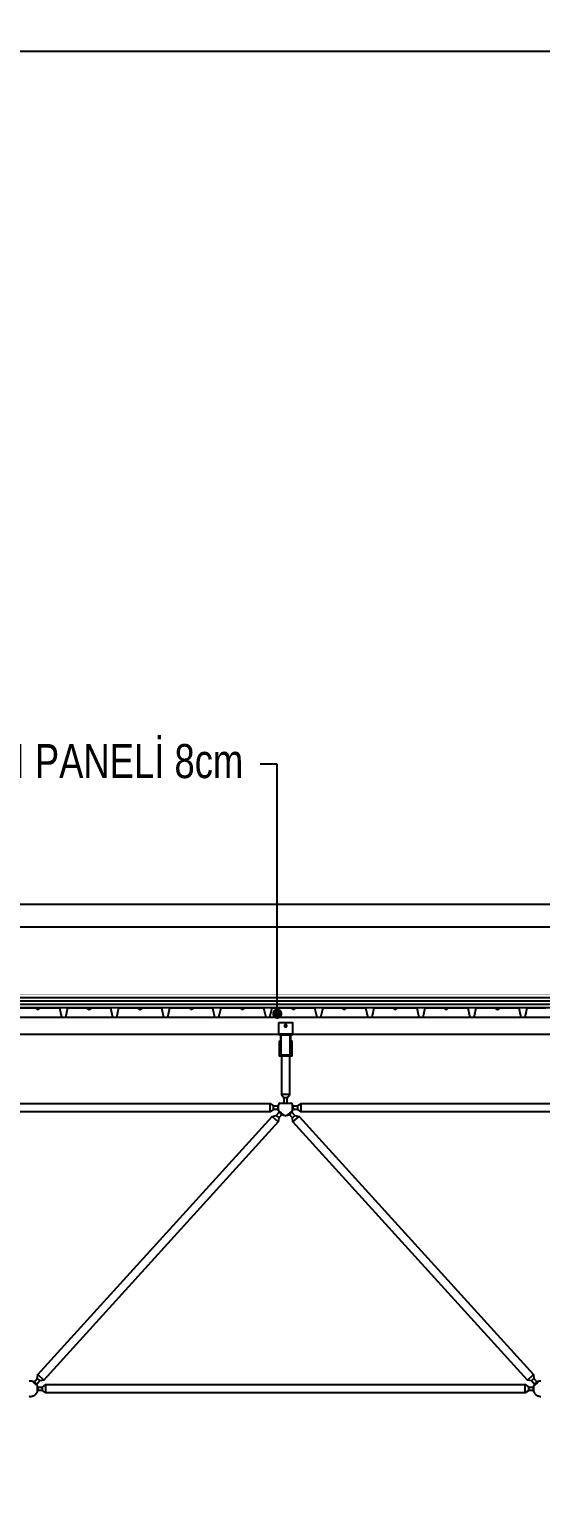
# Model space of a CAD drawing. Header units: centimetres. Extents: x 77182 to 116086, y 20619 to 33555.
# Drawn here: x 95264 to 95565, y 22503 to 23362 of the extents above; entities that cross this region are included whole.
import ezdxf
from ezdxf import colors
from ezdxf.entities.mleader import LeaderData, LeaderLine
from ezdxf.math import Vec2, Vec3

# ---------------------------------------------------------------- set-up
doc = ezdxf.new("R2010")
doc.units = ezdxf.units.CM
doc.header["$LTSCALE"] = 100
for name, color, linetype in [('A-ANNO-DIMS', 187, 'Continuous'), ('A-ELEV-02', 253, 'Continuous'), ('A-ELEV-04', 250, 'Continuous'), ('A-WALL-INSL', 249, 'Continuous'), ('A-WALL-SNWPNL', 200, 'Continuous'), ('S-STEL', 3, 'Continuous')]:
    doc.layers.add(name, color=color, linetype=linetype)
doc.styles.add('Fields_100', font='act_simplex.shx', dxfattribs={"width": 0.8, "height": 20})
doc.linetypes.add('BATTING', pattern='A,0.00254,-2.54,[134,ltypeshp.shx,S=2.54,R=0,X=-2.54,Y=0],-5.08,[134,ltypeshp.shx,S=2.54,R=180,X=2.54,Y=0],-2.54', length=10.16254)
doc.dimstyles.new('FIELDS_100', dxfattribs={"dimscale": 0, "dimtxt": 20, "dimasz": 5, "dimexe": 5, "dimexo": 5, "dimgap": 5, "dimtad": 0, "dimdec": 0, "dimzin": 0, "dimdsep": 46, "dimtxsty": 'Fields_100', "dimblk": 'DOT', "dimcen": 0.09, "dimclrt": 50, "dimadec": 0, "dimazin": 0, "dimtfac": 1, "dimtdec": 0, "dimtix": 1, "dimtofl": 0, "dimtmove": 1, "dimatfit": 3, "dimfxl": 5, "dimfxlon": 1, "dimtolj": 1, "dimtzin": 0, "dimarcsym": 0})

# ---------------------------------------------------------------- blocks, each defined once
blk = doc.blocks.new('_Dot')
at = {"color": 0, "linetype": 'ByBlock', "lineweight": -2}
blk.add_line((-0.5, 0), (-1, 0), dxfattribs=at)
at = {"color": 0, "linetype": 'ByBlock', "const_width": 0.5}
blk.add_lwpolyline([(-0.25, 0, 1), (0.25, 0, 1)], format="xyb", close=True, dxfattribs=at)
blk = doc.blocks.new('*D12')
at = {"layer": 'A-ANNO-DIMS', "color": 0, "lineweight": -2, "transparency": 16777216}
for p, q in [((94064.7, 23343.48), (94064.7, 23353.48)), ((95864.7, 23343.48), (95864.7, 23353.48)), ((94069.7, 23348.48), (94933.03, 23348.48)), ((95859.7, 23348.48), (94996.36, 23348.48))]:
    blk.add_line(p, q, dxfattribs=at)
at = {"layer": 'DEFPOINTS', "color": 0, "transparency": 16777216}
for p in [(95864.7, 23348.48), (94064.7, 22503.48), (95864.7, 22503.48)]:
    blk.add_point(p, dxfattribs=at)
at = {"layer": 'A-ANNO-DIMS', "color": 0, "lineweight": -2, "transparency": 16777216, "xscale": 5, "yscale": 5, "zscale": 5, "rotation": 180}
blk.add_blockref('_Dot', (94064.7, 23348.48), dxfattribs=at)
at = {"layer": 'A-ANNO-DIMS', "color": 0, "lineweight": -2, "transparency": 16777216, "xscale": 5, "yscale": 5, "zscale": 5}
blk.add_blockref('_Dot', (95864.7, 23348.48), dxfattribs=at)
at = {"layer": 'A-ANNO-DIMS', "color": 50, "transparency": 16777216, "insert": (94964.7, 23348.48), "char_height": 20, "attachment_point": 5, "style": 'Fields_100'}
blk.add_mtext('\\A1;1800', dxfattribs=at)

msp = doc.modelspace()

# ---------------------------------------------------------------- linework, layer by layer
at = {"layer": 'A-ELEV-02'}
for points in [[(94012.2, 22781.49), (103009.7, 22781.49)], [(94012.2, 22771.49), (103009.7, 22771.49)], [(95418.7, 22771.49), (95410.7, 22771.49)], [(95411.1, 22765.89), (95411.6, 22765.89)], [(95411.1, 22764.49), (95411.6, 22764.49)], [(95412.28, 22758.69), (95412.28, 22736.09), (95413.7, 22734.09), (95413.7, 22731.09)], [(95415.7, 22731.09), (95415.7, 22734.09), (95417.11, 22736.09), (95417.11, 22758.69)], [(95417.8, 22765.89), (95418.3, 22765.89)], [(95417.8, 22764.49), (95418.3, 22764.49)], [(95417.11, 22736.09), (95412.28, 22736.09)], [(95415.7, 22734.09), (95413.7, 22734.09)], [(95118.8, 22729.39), (95121.8, 22729.39), (95123.8, 22730.8), (95405.6, 22730.8), (95407.6, 22729.39), (95410.6, 22729.39)], [(95410.6, 22727.39), (95407.6, 22727.39), (95405.6, 22725.97), (95123.8, 22725.97), (95121.8, 22727.39), (95118.8, 22727.39)], [(95405.6, 22725.97), (95405.6, 22730.8)], [(95406.79, 22723.28), (95410.36, 22720.03)], [(95407.6, 22727.39), (95407.6, 22729.39)], [(95409.18, 22723.81), (95410.66, 22722.46)], [(95411.1, 22731.09), (95411.01, 22730.97), (95410.93, 22730.84), (95410.85, 22730.71), (95410.77, 22730.58), (95410.7, 22730.45), (95410.63, 22730.31), (95410.56, 22730.17), (95410.51, 22730.02), (95410.45, 22729.88), (95410.43, 22729.8), (95410.4, 22729.73), (95410.38, 22729.65), (95410.36, 22729.57), (95410.34, 22729.5), (95410.32, 22729.42), (95410.3, 22729.34), (95410.28, 22729.26), (95410.27, 22729.19), (95410.26, 22729.11), (95410.24, 22729.03), (95410.23, 22728.95), (95410.22, 22728.87), (95410.22, 22728.79), (95410.21, 22728.71), (95410.2, 22728.63), (95410.2, 22728.55), (95410.2, 22728.47), (95410.2, 22728.39), (95410.2, 22728.31), (95410.2, 22728.23), (95410.2, 22728.15), (95410.21, 22728.07), (95410.21, 22727.99), (95410.22, 22727.92), (95410.23, 22727.84), (95410.24, 22727.76), (95410.25, 22727.68), (95410.28, 22727.53), (95410.31, 22727.37), (95410.35, 22727.22), (95410.39, 22727.07), (95410.44, 22726.93), (95410.49, 22726.79), (95410.55, 22726.65), (95410.61, 22726.51), (95410.67, 22726.37), (95410.74, 22726.24), (95410.81, 22726.11), (95410.89, 22725.98), (95410.98, 22725.86), (95411.07, 22725.73), (95411.16, 22725.61), (95411.26, 22725.49), (95411.36, 22725.37), (95411.47, 22725.25), (95411.52, 22725.2), (95411.58, 22725.14), (95411.64, 22725.09), (95411.69, 22725.04), (95411.75, 22724.98), (95411.81, 22724.93), (95411.88, 22724.88), (95411.94, 22724.83), (95412, 22724.78), (95412.07, 22724.74), (95412.13, 22724.69), (95412.2, 22724.65), (95412.26, 22724.6), (95412.33, 22724.56), (95412.4, 22724.52), (95412.47, 22724.48), (95412.54, 22724.44), (95412.61, 22724.4), (95412.68, 22724.36), (95412.75, 22724.33), (95412.82, 22724.3), (95412.9, 22724.26), (95412.97, 22724.23), (95413.04, 22724.2), (95413.12, 22724.17), (95413.19, 22724.15), (95413.27, 22724.12), (95413.34, 22724.1), (95413.49, 22724.05), (95413.64, 22724.01), (95413.79, 22723.98), (95413.95, 22723.95), (95414.1, 22723.93), (95414.25, 22723.91), (95414.4, 22723.9), (95414.55, 22723.89), (95414.7, 22723.89), (95414.85, 22723.89), (95415, 22723.9), (95415.15, 22723.91), (95415.3, 22723.93), (95415.45, 22723.95), (95415.6, 22723.98), (95415.75, 22724.01), (95415.9, 22724.05), (95416.05, 22724.1), (95416.13, 22724.12), (95416.2, 22724.15), (95416.28, 22724.17), (95416.35, 22724.2), (95416.43, 22724.23), (95416.5, 22724.26), (95416.57, 22724.3), (95416.64, 22724.33), (95416.71, 22724.36), (95416.79, 22724.4), (95416.86, 22724.44), (95416.93, 22724.48), (95416.99, 22724.52), (95417.06, 22724.56), (95417.13, 22724.6), (95417.2, 22724.65), (95417.26, 22724.69), (95417.33, 22724.74), (95417.39, 22724.78), (95417.46, 22724.83), (95417.52, 22724.88), (95417.58, 22724.93), (95417.64, 22724.98), (95417.7, 22725.04), (95417.76, 22725.09), (95417.82, 22725.14), (95417.87, 22725.2), (95417.93, 22725.25), (95418.04, 22725.37), (95418.14, 22725.49), (95418.24, 22725.61), (95418.33, 22725.73), (95418.42, 22725.86), (95418.5, 22725.98), (95418.58, 22726.11), (95418.65, 22726.24), (95418.72, 22726.37), (95418.79, 22726.51), (95418.85, 22726.65), (95418.9, 22726.79), (95418.95, 22726.93), (95419, 22727.07), (95419.04, 22727.22), (95419.08, 22727.37), (95419.11, 22727.53), (95419.14, 22727.68), (95419.15, 22727.76), (95419.16, 22727.84), (95419.17, 22727.92), (95419.18, 22727.99), (95419.19, 22728.07), (95419.19, 22728.15), (95419.19, 22728.23), (95419.2, 22728.31), (95419.2, 22728.39), (95419.2, 22728.47), (95419.19, 22728.55), (95419.19, 22728.63), (95419.19, 22728.71), (95419.18, 22728.79), (95419.17, 22728.87), (95419.16, 22728.95), (95419.15, 22729.03), (95419.14, 22729.11), (95419.13, 22729.19), (95419.11, 22729.26), (95419.09, 22729.34), (95419.08, 22729.42), (95419.06, 22729.5), (95419.04, 22729.57), (95419.02, 22729.65), (95418.99, 22729.73), (95418.97, 22729.8), (95418.94, 22729.88), (95418.89, 22730.02), (95418.83, 22730.17), (95418.77, 22730.31), (95418.7, 22730.45), (95418.63, 22730.58), (95418.55, 22730.71), (95418.47, 22730.84), (95418.38, 22730.97), (95418.3, 22731.09)], [(95410.57, 22726.6), (95413.31, 22724.11)], [(95410.6, 22726.53), (95410.6, 22730.24)], [(95411.1, 22731.09), (95418.3, 22731.09)], [(95416.08, 22724.11), (95418.83, 22726.6)], [(95418.73, 22722.46), (95420.21, 22723.81)], [(95418.8, 22729.39), (95421.8, 22729.39), (95423.8, 22730.8), (95705.6, 22730.8), (95707.6, 22729.39), (95710.6, 22729.39)], [(95418.8, 22726.53), (95418.8, 22730.24)], [(95710.6, 22727.39), (95707.6, 22727.39), (95705.6, 22725.97), (95423.8, 22725.97), (95421.8, 22727.39), (95418.8, 22727.39)], [(95419.03, 22720.03), (95422.61, 22723.28)], [(95421.8, 22727.39), (95421.8, 22729.39)], [(95423.8, 22725.97), (95423.8, 22730.8)], [(95268.73, 22569.31), (95270.21, 22567.97)], [(95269.03, 22571.74), (95272.61, 22568.5)], [(95556.79, 22568.5), (95560.36, 22571.74)], [(95559.18, 22567.97), (95560.66, 22569.31)], [(95263.98, 22558.94), (95264.09, 22558.93), (95264.19, 22558.92), (95264.29, 22558.9), (95264.4, 22558.9), (95264.5, 22558.89), (95264.6, 22558.89), (95264.7, 22558.89), (95264.8, 22558.89), (95264.9, 22558.89), (95265, 22558.9), (95265.1, 22558.9), (95265.2, 22558.92), (95265.31, 22558.93), (95265.41, 22558.94), (95265.52, 22558.96), (95265.62, 22558.98), (95265.73, 22559.01), (95265.83, 22559.03), (95265.94, 22559.06), (95266.04, 22559.09), (95266.15, 22559.13), (95266.25, 22559.16), (95266.35, 22559.2), (95266.46, 22559.25), (95266.56, 22559.29), (95266.66, 22559.34), (95266.76, 22559.39), (95266.86, 22559.44), (95266.96, 22559.5), (95267.06, 22559.56), (95267.16, 22559.62), (95267.26, 22559.68), (95267.35, 22559.75), (95267.44, 22559.82), (95267.53, 22559.89), (95267.62, 22559.97), (95267.71, 22560.04), (95267.8, 22560.12), (95267.88, 22560.2), (95267.96, 22560.29), (95268.04, 22560.37), (95268.12, 22560.46), (95268.19, 22560.55), (95268.26, 22560.64), (95268.33, 22560.73), (95268.4, 22560.83), (95268.46, 22560.92), (95268.53, 22561.02), (95268.58, 22561.12), (95268.64, 22561.22), (95268.69, 22561.32), (95268.75, 22561.42), (95268.79, 22561.52), (95268.84, 22561.63), (95268.88, 22561.73), (95268.92, 22561.83), (95268.96, 22561.94), (95268.99, 22562.04), (95269.02, 22562.15), (95269.05, 22562.25), (95269.08, 22562.36), (95269.1, 22562.46), (95269.12, 22562.57), (95269.14, 22562.67), (95269.16, 22562.78), (95269.17, 22562.88), (95269.18, 22562.98), (95269.19, 22563.08), (95269.19, 22563.19), (95269.2, 22563.29), (95269.2, 22563.39), (95269.2, 22563.49), (95269.19, 22563.59), (95269.19, 22563.69), (95269.18, 22563.79), (95269.17, 22563.89), (95269.16, 22564), (95269.14, 22564.1), (95269.12, 22564.21), (95269.1, 22564.31), (95269.08, 22564.41), (95269.05, 22564.52), (95269.02, 22564.62), (95268.99, 22564.73), (95268.96, 22564.83), (95268.92, 22564.94), (95268.88, 22565.04), (95268.84, 22565.15), (95268.79, 22565.25), (95268.75, 22565.35), (95268.69, 22565.45), (95268.64, 22565.55), (95268.58, 22565.65), (95268.53, 22565.75), (95268.46, 22565.85), (95268.4, 22565.94), (95268.33, 22566.04), (95268.26, 22566.13), (95268.19, 22566.22), (95268.12, 22566.31), (95268.04, 22566.4), (95267.96, 22566.49), (95267.88, 22566.57), (95267.8, 22566.65), (95267.71, 22566.73), (95267.62, 22566.81), (95267.53, 22566.88), (95267.44, 22566.95), (95267.35, 22567.02), (95267.26, 22567.09), (95267.16, 22567.15), (95267.06, 22567.21), (95266.96, 22567.27), (95266.86, 22567.33), (95266.76, 22567.38), (95266.66, 22567.43), (95266.56, 22567.48), (95266.46, 22567.53), (95266.35, 22567.57), (95266.25, 22567.61), (95266.15, 22567.65), (95266.04, 22567.68), (95265.94, 22567.71), (95265.83, 22567.74), (95265.73, 22567.77), (95265.62, 22567.79), (95265.52, 22567.81), (95265.41, 22567.83), (95265.31, 22567.84), (95265.2, 22567.86), (95265.1, 22567.87), (95265, 22567.88), (95264.9, 22567.88), (95264.8, 22567.89), (95264.7, 22567.89), (95264.6, 22567.89), (95264.5, 22567.88), (95264.4, 22567.88), (95264.29, 22567.87), (95264.19, 22567.86), (95264.09, 22567.84), (95263.98, 22567.83)], [(95266.08, 22567.67), (95268.83, 22565.17)], [(95268.8, 22564.39), (95271.8, 22564.39), (95273.8, 22565.8), (95555.6, 22565.8), (95557.6, 22564.39), (95560.6, 22564.39)], [(95268.8, 22561.53), (95268.8, 22565.24)], [(95560.6, 22562.39), (95557.6, 22562.39), (95555.6, 22560.97), (95273.8, 22560.97), (95271.8, 22562.39), (95268.8, 22562.39)], [(95271.8, 22562.39), (95271.8, 22564.39)], [(95273.8, 22560.97), (95273.8, 22565.8)], [(95555.6, 22560.97), (95555.6, 22565.8)], [(95557.6, 22562.39), (95557.6, 22564.39)], [(95564.7, 22567.89), (95564.6, 22567.89), (95564.5, 22567.88), (95564.4, 22567.88), (95564.29, 22567.87), (95564.19, 22567.86), (95564.09, 22567.84), (95563.98, 22567.83), (95563.88, 22567.81), (95563.77, 22567.79), (95563.67, 22567.77), (95563.56, 22567.74), (95563.46, 22567.71), (95563.35, 22567.68), (95563.25, 22567.65), (95563.15, 22567.61), (95563.04, 22567.57), (95562.94, 22567.53), (95562.83, 22567.48), (95562.73, 22567.43), (95562.63, 22567.38), (95562.53, 22567.33), (95562.43, 22567.27), (95562.33, 22567.21), (95562.24, 22567.15), (95562.14, 22567.09), (95562.04, 22567.02), (95561.95, 22566.95), (95561.86, 22566.88), (95561.77, 22566.81), (95561.68, 22566.73), (95561.6, 22566.65), (95561.52, 22566.57), (95561.43, 22566.49), (95561.36, 22566.4), (95561.28, 22566.31), (95561.2, 22566.22), (95561.13, 22566.13), (95561.06, 22566.04), (95561, 22565.94), (95560.93, 22565.85), (95560.87, 22565.75), (95560.81, 22565.65), (95560.75, 22565.55), (95560.7, 22565.45), (95560.65, 22565.35), (95560.6, 22565.25), (95560.56, 22565.15), (95560.51, 22565.04), (95560.47, 22564.94), (95560.44, 22564.83), (95560.4, 22564.73), (95560.37, 22564.62), (95560.34, 22564.52), (95560.32, 22564.41), (95560.29, 22564.31), (95560.27, 22564.21), (95560.25, 22564.1), (95560.24, 22564), (95560.23, 22563.89), (95560.22, 22563.79), (95560.21, 22563.69), (95560.2, 22563.59), (95560.2, 22563.49), (95560.2, 22563.39), (95560.2, 22563.29), (95560.2, 22563.19), (95560.21, 22563.08), (95560.22, 22562.98), (95560.23, 22562.88), (95560.24, 22562.78), (95560.25, 22562.67), (95560.27, 22562.57), (95560.29, 22562.46), (95560.32, 22562.36), (95560.34, 22562.25), (95560.37, 22562.15), (95560.4, 22562.04), (95560.44, 22561.94), (95560.47, 22561.83), (95560.51, 22561.73), (95560.56, 22561.63), (95560.6, 22561.52), (95560.65, 22561.42), (95560.7, 22561.32), (95560.75, 22561.22), (95560.81, 22561.12), (95560.87, 22561.02), (95560.93, 22560.92), (95561, 22560.83), (95561.06, 22560.73), (95561.13, 22560.64), (95561.2, 22560.55), (95561.28, 22560.46), (95561.36, 22560.37), (95561.43, 22560.29), (95561.52, 22560.2), (95561.6, 22560.12), (95561.68, 22560.04), (95561.77, 22559.97), (95561.86, 22559.89), (95561.95, 22559.82), (95562.04, 22559.75), (95562.14, 22559.68), (95562.24, 22559.62), (95562.33, 22559.56), (95562.43, 22559.5), (95562.53, 22559.44), (95562.63, 22559.39), (95562.73, 22559.34), (95562.83, 22559.29), (95562.94, 22559.25), (95563.04, 22559.2), (95563.15, 22559.16), (95563.25, 22559.13), (95563.35, 22559.09), (95563.46, 22559.06), (95563.56, 22559.03), (95563.67, 22559.01), (95563.77, 22558.98), (95563.88, 22558.96), (95563.98, 22558.94), (95564.09, 22558.93), (95564.19, 22558.92), (95564.29, 22558.9), (95564.4, 22558.9), (95564.5, 22558.89), (95564.6, 22558.89), (95564.7, 22558.89)], [(95560.57, 22565.17), (95563.31, 22567.67)], [(95560.6, 22561.53), (95560.6, 22565.24)]]:
    msp.add_lwpolyline(points, dxfattribs=at)
for points in [[(95410.7, 22778.49), (95418.7, 22778.49), (95418.7, 22771.19), (95410.7, 22771.19)], [(95415.4, 22776.49), (95415.4, 22776.5), (95415.4, 22776.52), (95415.4, 22776.53), (95415.39, 22776.55), (95415.39, 22776.57), (95415.39, 22776.58), (95415.39, 22776.6), (95415.39, 22776.61), (95415.38, 22776.63), (95415.38, 22776.65), (95415.37, 22776.66), (95415.37, 22776.68), (95415.37, 22776.7), (95415.36, 22776.71), (95415.35, 22776.73), (95415.35, 22776.74), (95415.34, 22776.76), (95415.33, 22776.78), (95415.33, 22776.79), (95415.32, 22776.81), (95415.31, 22776.82), (95415.3, 22776.84), (95415.29, 22776.85), (95415.28, 22776.87), (95415.27, 22776.88), (95415.26, 22776.9), (95415.25, 22776.91), (95415.24, 22776.93), (95415.23, 22776.94), (95415.22, 22776.96), (95415.21, 22776.97), (95415.19, 22776.98), (95415.18, 22776.99), (95415.17, 22777.01), (95415.15, 22777.02), (95415.14, 22777.03), (95415.12, 22777.04), (95415.11, 22777.05), (95415.1, 22777.06), (95415.08, 22777.07), (95415.07, 22777.08), (95415.05, 22777.09), (95415.03, 22777.1), (95415.02, 22777.11), (95415, 22777.12), (95414.99, 22777.12), (95414.97, 22777.13), (95414.96, 22777.14), (95414.94, 22777.14), (95414.92, 22777.15), (95414.91, 22777.15), (95414.89, 22777.16), (95414.87, 22777.16), (95414.86, 22777.17), (95414.84, 22777.17), (95414.82, 22777.17), (95414.81, 22777.18), (95414.79, 22777.18), (95414.78, 22777.18), (95414.76, 22777.18), (95414.74, 22777.19), (95414.73, 22777.19), (95414.71, 22777.19), (95414.7, 22777.19), (95414.68, 22777.19), (95414.67, 22777.19), (95414.65, 22777.19), (95414.63, 22777.18), (95414.62, 22777.18), (95414.6, 22777.18), (95414.59, 22777.18), (95414.57, 22777.17), (95414.55, 22777.17), (95414.54, 22777.17), (95414.52, 22777.16), (95414.5, 22777.16), (95414.49, 22777.15), (95414.47, 22777.15), (95414.46, 22777.14), (95414.44, 22777.14), (95414.42, 22777.13), (95414.41, 22777.12), (95414.39, 22777.12), (95414.38, 22777.11), (95414.36, 22777.1), (95414.34, 22777.09), (95414.33, 22777.08), (95414.31, 22777.07), (95414.3, 22777.06), (95414.28, 22777.05), (95414.27, 22777.04), (95414.26, 22777.03), (95414.24, 22777.02), (95414.23, 22777.01), (95414.22, 22776.99), (95414.2, 22776.98), (95414.19, 22776.97), (95414.18, 22776.96), (95414.17, 22776.94), (95414.15, 22776.93), (95414.14, 22776.91), (95414.13, 22776.9), (95414.12, 22776.88), (95414.11, 22776.87), (95414.1, 22776.85), (95414.09, 22776.84), (95414.08, 22776.82), (95414.08, 22776.81), (95414.07, 22776.79), (95414.06, 22776.78), (95414.05, 22776.76), (95414.05, 22776.74), (95414.04, 22776.73), (95414.03, 22776.71), (95414.03, 22776.7), (95414.02, 22776.68), (95414.02, 22776.66), (95414.02, 22776.65), (95414.01, 22776.63), (95414.01, 22776.61), (95414.01, 22776.6), (95414, 22776.58), (95414, 22776.57), (95414, 22776.55), (95414, 22776.53), (95414, 22776.52), (95414, 22776.5), (95414, 22776.49), (95414, 22776.47), (95414, 22776.46), (95414, 22776.44), (95414, 22776.42), (95414, 22776.41), (95414, 22776.39), (95414.01, 22776.38), (95414.01, 22776.36), (95414.01, 22776.34), (95414.02, 22776.33), (95414.02, 22776.31), (95414.02, 22776.29), (95414.03, 22776.28), (95414.03, 22776.26), (95414.04, 22776.25), (95414.05, 22776.23), (95414.05, 22776.21), (95414.06, 22776.2), (95414.07, 22776.18), (95414.08, 22776.17), (95414.08, 22776.15), (95414.09, 22776.13), (95414.1, 22776.12), (95414.11, 22776.1), (95414.12, 22776.09), (95414.13, 22776.07), (95414.14, 22776.06), (95414.15, 22776.05), (95414.17, 22776.03), (95414.18, 22776.02), (95414.19, 22776), (95414.2, 22775.99), (95414.22, 22775.98), (95414.23, 22775.97), (95414.24, 22775.95), (95414.26, 22775.94), (95414.27, 22775.93), (95414.28, 22775.92), (95414.3, 22775.91), (95414.31, 22775.9), (95414.33, 22775.89), (95414.34, 22775.88), (95414.36, 22775.87), (95414.38, 22775.86), (95414.39, 22775.86), (95414.41, 22775.85), (95414.42, 22775.84), (95414.44, 22775.84), (95414.46, 22775.83), (95414.47, 22775.82), (95414.49, 22775.82), (95414.5, 22775.81), (95414.52, 22775.81), (95414.54, 22775.81), (95414.55, 22775.8), (95414.57, 22775.8), (95414.59, 22775.8), (95414.6, 22775.79), (95414.62, 22775.79), (95414.63, 22775.79), (95414.65, 22775.79), (95414.67, 22775.79), (95414.68, 22775.79), (95414.7, 22775.79), (95414.71, 22775.79), (95414.73, 22775.79), (95414.74, 22775.79), (95414.76, 22775.79), (95414.78, 22775.79), (95414.79, 22775.79), (95414.81, 22775.8), (95414.82, 22775.8), (95414.84, 22775.8), (95414.86, 22775.81), (95414.87, 22775.81), (95414.89, 22775.81), (95414.91, 22775.82), (95414.92, 22775.82), (95414.94, 22775.83), (95414.96, 22775.84), (95414.97, 22775.84), (95414.99, 22775.85), (95415, 22775.86), (95415.02, 22775.86), (95415.03, 22775.87), (95415.05, 22775.88), (95415.07, 22775.89), (95415.08, 22775.9), (95415.1, 22775.91), (95415.11, 22775.92), (95415.12, 22775.93), (95415.14, 22775.94), (95415.15, 22775.95), (95415.17, 22775.97), (95415.18, 22775.98), (95415.19, 22775.99), (95415.21, 22776), (95415.22, 22776.02), (95415.23, 22776.03), (95415.24, 22776.05), (95415.25, 22776.06), (95415.26, 22776.07), (95415.27, 22776.09), (95415.28, 22776.1), (95415.29, 22776.12), (95415.3, 22776.13), (95415.31, 22776.15), (95415.32, 22776.17), (95415.33, 22776.18), (95415.33, 22776.2), (95415.34, 22776.21), (95415.35, 22776.23), (95415.35, 22776.25), (95415.36, 22776.26), (95415.37, 22776.28), (95415.37, 22776.29), (95415.37, 22776.31), (95415.38, 22776.33), (95415.38, 22776.34), (95415.39, 22776.36), (95415.39, 22776.38), (95415.39, 22776.39), (95415.39, 22776.41), (95415.39, 22776.42), (95415.4, 22776.44), (95415.4, 22776.46), (95415.4, 22776.47)], [(95411.1, 22767.69), (95411.6, 22767.69), (95411.6, 22759.19), (95417.8, 22759.19), (95417.8, 22767.69), (95418.3, 22767.69), (95418.3, 22758.69), (95411.1, 22758.69)], [(95266.72, 22567.09), (95268.73, 22569.31), (95269.03, 22571.74), (95406.79, 22723.28), (95409.18, 22723.81), (95411.2, 22726.03), (95412.68, 22724.68), (95410.66, 22722.46), (95410.36, 22720.03), (95272.61, 22568.5), (95270.21, 22567.97), (95268.2, 22565.75)], [(95561.2, 22565.75), (95559.18, 22567.97), (95556.79, 22568.5), (95419.03, 22720.03), (95418.73, 22722.46), (95416.72, 22724.68), (95418.2, 22726.03), (95420.21, 22723.81), (95422.61, 22723.28), (95560.36, 22571.74), (95560.66, 22569.31), (95562.68, 22567.09)]]:
    msp.add_lwpolyline(points, close=True, dxfattribs=at)
at = {"layer": 'A-ELEV-04'}
for p, q in [((112125.24, 22847.63), (92209.45, 22847.63)), ((94028.29, 22834.5), (112086.65, 22834.5))]:
    msp.add_line(p, q, dxfattribs=at)
at = {"layer": 'A-WALL-INSL', "ltscale": 0.002, "const_width": 0.2}
msp.add_lwpolyline([(112094.7, 22794.99), (94022.2, 22794.99)], dxfattribs=at)
at = {"layer": 'A-WALL-INSL', "linetype": 'BATTING', "ltscale": 0.002}
for points in [[(112094.7, 22792.99), (94022.2, 22792.99)], [(112094.7, 22788.99), (94022.2, 22788.99)]]:
    msp.add_lwpolyline(points, dxfattribs=at)
at = {"layer": 'A-WALL-INSL', "ltscale": 0.002}
for points in [[(112094.7, 22790.99), (94022.2, 22790.99)], [(112094.7, 22786.99), (94022.2, 22786.99)]]:
    msp.add_lwpolyline(points, dxfattribs=at)
at = {"layer": 'A-WALL-SNWPNL', "ltscale": 100}
for points in [[(95256.74, 22786.99), (95267.74, 22786.99), (95269.24, 22785.99), (95270.74, 22786.99), (95281.74, 22786.99), (95282.99, 22781.49), (95285.49, 22781.49), (95285.93, 22783.44)], [(95282.54, 22783.44), (95282.99, 22781.49), (95285.49, 22781.49), (95286.74, 22786.99), (95297.74, 22786.99), (95299.24, 22785.99), (95300.74, 22786.99), (95311.74, 22786.99), (95312.99, 22781.49), (95315.49, 22781.49), (95316.74, 22786.99), (95327.74, 22786.99), (95329.24, 22785.99), (95330.74, 22786.99), (95341.74, 22786.99), (95342.99, 22781.49), (95345.49, 22781.49), (95346.74, 22786.99), (95357.74, 22786.99), (95359.24, 22785.99), (95360.74, 22786.99), (95371.74, 22786.99), (95372.99, 22781.49), (95375.49, 22781.49), (95375.93, 22783.44)], [(95372.54, 22783.44), (95372.99, 22781.49), (95375.49, 22781.49), (95376.74, 22786.99), (95387.74, 22786.99), (95389.24, 22785.99), (95390.74, 22786.99), (95401.74, 22786.99), (95402.99, 22781.49), (95405.49, 22781.49), (95406.74, 22786.99), (95417.74, 22786.99), (95419.24, 22785.99), (95420.74, 22786.99), (95431.74, 22786.99), (95432.99, 22781.49), (95435.49, 22781.49), (95436.74, 22786.99), (95447.74, 22786.99), (95449.24, 22785.99), (95450.74, 22786.99), (95461.74, 22786.99), (95462.99, 22781.49), (95465.49, 22781.49), (95465.93, 22783.44)], [(95462.54, 22783.44), (95462.99, 22781.49), (95465.49, 22781.49), (95466.74, 22786.99), (95477.74, 22786.99), (95479.24, 22785.99), (95480.74, 22786.99), (95491.74, 22786.99), (95492.99, 22781.49), (95495.49, 22781.49), (95496.74, 22786.99), (95507.74, 22786.99), (95509.24, 22785.99), (95510.74, 22786.99), (95521.74, 22786.99), (95522.99, 22781.49), (95525.49, 22781.49), (95526.74, 22786.99), (95537.74, 22786.99), (95539.24, 22785.99), (95540.74, 22786.99), (95551.74, 22786.99), (95552.99, 22781.49), (95555.49, 22781.49), (95555.93, 22783.44)], [(95552.54, 22783.44), (95552.99, 22781.49), (95555.49, 22781.49), (95556.74, 22786.99), (95567.74, 22786.99)]]:
    msp.add_lwpolyline(points, dxfattribs=at)
at = {"layer": 'S-STEL'}
msp.add_lwpolyline([(95417.7, 22759.19), (95417.7, 22771.19), (95411.7, 22771.19), (95411.7, 22759.19)], dxfattribs=at)
msp.add_lwpolyline([(95417.4, 22770.89), (95412, 22770.89), (95412, 22759.49), (95417.4, 22759.49)], close=True, dxfattribs=at)

# ---------------------------------------------------------------- dimensions: what is measured, and where the dimension line sits
at = {"layer": 'A-ANNO-DIMS'}
dim = msp.add_linear_dim(base=(95864.7, 23348.48), p1=(94064.7, 22503.48), p2=(95864.7, 22503.48), dimstyle='FIELDS_100', override={"dimscale": 1}, dxfattribs=at)
dim.commit()
dim.dimension.update_dxf_attribs({"geometry": '*D12', "text_midpoint": (94964.7, 23348.48)})

# ---------------------------------------------------------------- leaders
ml = msp.add_multileader_mtext('Standard', dxfattribs=at)
ml.set_content('PVC MEMBRAN + PIR SANDWICH ÇATI PANELİ 8cm', color=50, style='Fields_100')
ml.set_leader_properties(color=256)
ml.set_arrow_properties(name='DOT')
ml.build(insert=Vec2(0, 0))
ml.multileader.update_dxf_attribs({"dogleg_length": 10, "arrow_head_size": 6})
ctx = ml.context
ctx.base_point, ctx.char_height, ctx.arrow_head_size, ctx.landing_gap_size, ctx.plane_origin = Vec3(94761.68, 22930.01), 20, 6, 10, Vec3(95864.44, 22885.27)
ctx.text_align_type = 2
notes = []
notes.append((ctx, [(0, (1, 1, 0), (95409.81, 22930.01), (-1, 0), 10, [(0, [(95409.81, 22783.54)], 0, [])])]))
ctx.mtext.insert, ctx.mtext.alignment, ctx.mtext.flow_direction = Vec3(95389.81, 22941.91), 3, 5
for ctx, leaders in notes:
    for number, flags, end, landing, length, lines in leaders:
        leader = LeaderData()
        leader.index, (leader.has_last_leader_line, leader.has_dogleg_vector, leader.attachment_direction) = number, flags
        leader.last_leader_point, leader.dogleg_vector, leader.dogleg_length = Vec3(end), Vec3(landing), length
        for number, points, colour, breaks in lines:
            line = LeaderLine()
            line.index, line.vertices, line.color, line.breaks = number, Vec3.list(points), colors.encode_raw_color(colour), breaks
            leader.lines.append(line)
        ctx.leaders.append(leader)

doc.saveas('drawing.dxf')
